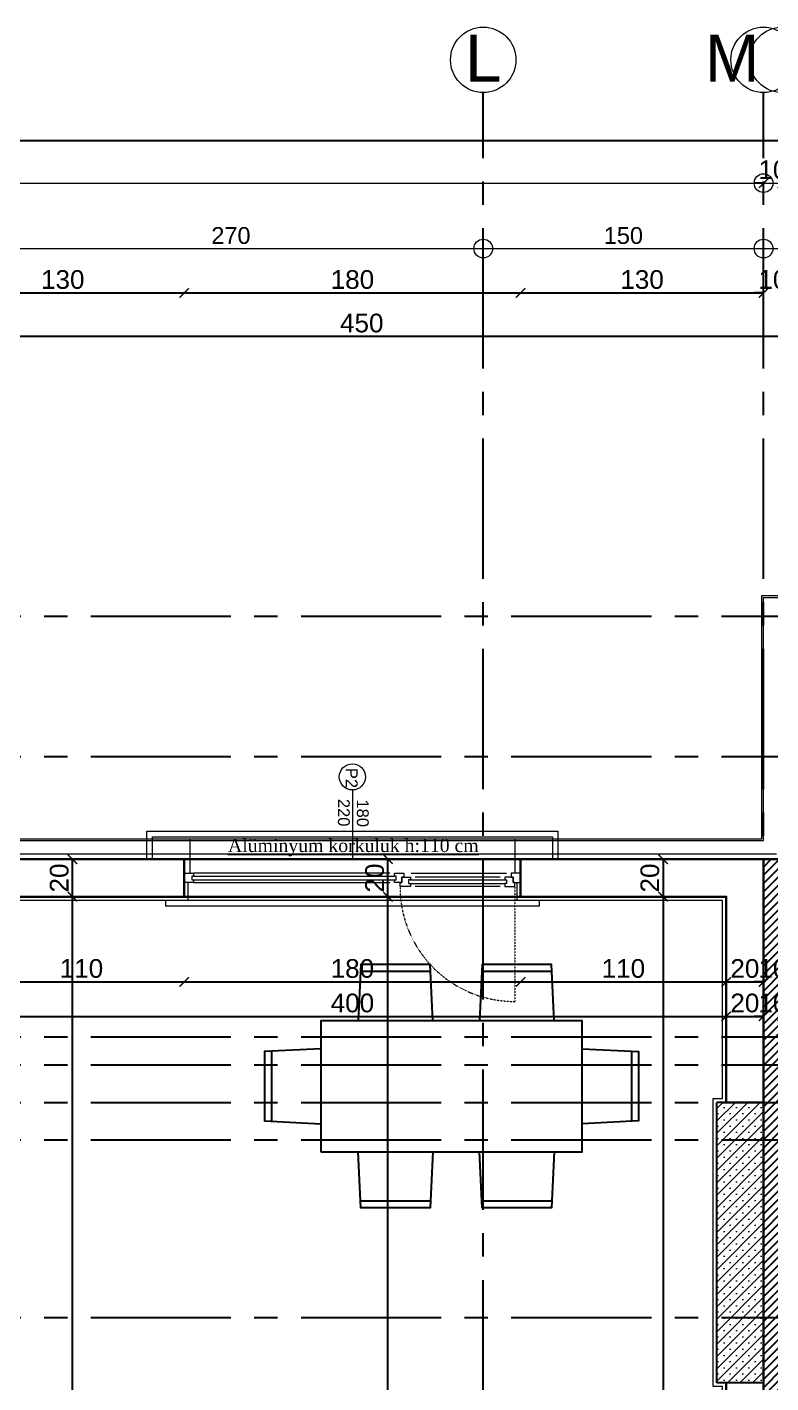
# Model space of a CAD drawing. Header units: millimetres. Extents: x 2778 to 13672, y 1832 to 5175.
# Drawn here: x 6018 to 6416, y 4410 to 5135 of the extents above; entities that cross this region are included whole.
import ezdxf

# ---------------------------------------------------------------- set-up
doc = ezdxf.new("R2010")
doc.units = ezdxf.units.MM
for name, pattern in [('CENTER2', [112.5, 75, -12.5, 12.5, -12.5]), ('DASHDOT2', [12.7, 6.35, -3.175, 0, -3.175]), ('DOTX2', [0.5, 0, -0.5])]:
    doc.linetypes.add(name, pattern=pattern)
for name, color, linetype in [('0-HSL-HTC', 7, 'Continuous'), ('697D_L00F00_21.65 KOTU_1+1 B$0$4+1$0$7-DCR-FRN', 8, 'Continuous'), ('697D_L00F00_21.65 KOTU_1+1 B$0$4+1$0$A-FURN', 8, 'Continuous'), ('İÇÖLÇÜ', 7, 'Continuous'), ('Panel', 7, 'Continuous'), ('Standart', 7, 'Continuous'), ('Ölçülendirme', 7, 'Continuous')]:
    doc.layers.add(name, color=color, linetype=linetype)
for name, color, linetype, lineweight in [('aks', 251, 'DASHDOT2', 35), ('duvar', 232, 'Continuous', 30), ('görünüş', 201, 'Continuous', 18), ('ince', 37, 'Continuous', 0), ('iz', 1, 'DOTX2', 20), ('pencere', 4, 'Continuous', 18), ('sıva dış', 30, 'Continuous', 9), ('sıva iç', 21, 'Continuous', 0), ('yalıtım', 107, 'Continuous', 0), ('yazı', 11, 'Continuous', 20), ('ÖLÇÜ İÇ', 7, 'Continuous', 9)]:
    doc.layers.add(name, color=color, linetype=linetype, lineweight=lineweight)
doc.styles.add('arial_1_18', font='arial.ttf', dxfattribs={"height": 0.2})
doc.styles.get("Standard").update_dxf_attribs({"font": 'arial.ttf'})
doc.styles.add('Times roman', font='times.ttf')
doc.dimstyles.new('zulay iç ölçü', dxfattribs={"dimtxt": 10, "dimasz": 5, "dimexe": 0.18, "dimexo": 0, "dimgap": 2, "dimtad": 3, "dimdec": 0, "dimzin": 0, "dimdsep": 46, "dimtxsty": 'Standard', "dimblk": 'ARCHTICK', "dimcen": 0.09, "dimse1": 1, "dimse2": 1, "dimadec": 0, "dimazin": 0, "dimtfac": 1, "dimtdec": 0, "dimtix": 1, "dimtofl": 0, "dimtmove": 0, "dimatfit": 3, "dimldrblk": 'ARCHTICK', "dimfxl": 1, "dimtolj": 1, "dimtzin": 0, "dimarcsym": 0})

# ---------------------------------------------------------------- blocks, each defined once
blk = doc.blocks.new('IDE242Entity455')
at = {"layer": 'Panel', "linetype": 'Continuous', "lineweight": 5}
h = blk.add_hatch(dxfattribs=at)
h.set_pattern_fill('SACNCR', color=163, scale=50, style=0)
h.set_pattern_definition([(45, (0, 0), (-3.314563, 3.314563), []), (45, (3.3146, 0), (-3.314563, 3.314563), [0, -4.6875])])
h.paths.add_polyline_path([(3235, 1920), (3235, 2070), (3260, 2070), (3260, 1920)])
blk = doc.blocks.new('IDE242Entity456')
at = {"layer": 'Panel', "color": 164, "linetype": 'Continuous', "lineweight": -3}
blk.add_lwpolyline([(3260, 1920), (3235, 1920)], dxfattribs=at)
blk = doc.blocks.new('IDE242Entity457')
at = {"layer": 'Panel', "color": 164, "linetype": 'Continuous', "lineweight": -3}
blk.add_lwpolyline([(3260, 1920), (3260, 2070)], dxfattribs=at)
blk = doc.blocks.new('IDE242Entity458')
at = {"layer": 'Panel', "color": 164, "linetype": 'Continuous', "lineweight": -3}
blk.add_lwpolyline([(3260, 2070), (3235, 2070)], dxfattribs=at)
blk = doc.blocks.new('IDE242Entity459')
at = {"layer": 'Panel', "color": 164, "linetype": 'Continuous', "lineweight": -3}
blk.add_lwpolyline([(3235, 1920), (3235, 2070)], dxfattribs=at)
blk = doc.blocks.new('IDE242Entity1386')
at = {"layer": 'Ölçülendirme', "color": 1, "linetype": 'Continuous', "lineweight": 5}
for points in [[(-8, 2693), (3268, 2693)], [(-8, 2658), (3268, 2658)]]:
    blk.add_lwpolyline(points, dxfattribs=at)
for centre in [(3260, 2693), (3110, 2658), (3260, 2658)]:
    blk.add_circle(centre, 5, dxfattribs=at)
at = {"layer": 'Ölçülendirme', "color": 1, "linetype": 'Continuous', "lineweight": 5, "style": 'arial_1_18'}
for s, p in [('270', (2964.51, 2660.5)), ('150', (3174.51, 2660.5))]:
    blk.add_text(s, height=9, dxfattribs=at).set_placement(p)
blk = doc.blocks.new('IDE941Entity3926')
at = {"layer": 'Ölçülendirme', "color": 1, "linetype": 'Continuous', "lineweight": 5}
for points in [[(3262, 2723), (4738, 2723)], [(3262, 2688), (4738, 2688)]]:
    blk.add_lwpolyline(points, dxfattribs=at)
blk = doc.blocks.new('_ArchTick')
at = {"color": 0, "linetype": 'ByBlock', "const_width": 0.15}
blk.add_lwpolyline([(-0.5, -0.5), (0.5, 0.5)], dxfattribs=at)
blk = doc.blocks.new('*D1789')
at = {"layer": 'Defpoints', "color": 0, "transparency": 16777216}
for p in [(3151.58, 5074.42), (3151.58, 5074.42), (7881.58, 5074.42)]:
    blk.add_point(p, dxfattribs=at)
at = {"layer": 'ÖLÇÜ İÇ', "color": 0, "lineweight": -2, "transparency": 16777216}
blk.add_line((7881.58, 5074.42), (3151.58, 5074.42), dxfattribs=at)
at = {"layer": 'ÖLÇÜ İÇ', "color": 0, "lineweight": -2, "transparency": 16777216, "xscale": 5, "yscale": 5, "zscale": 5, "rotation": 180}
blk.add_blockref('_ArchTick', (3151.58, 5074.42), dxfattribs=at)
at = {"layer": 'ÖLÇÜ İÇ', "color": 0, "lineweight": -2, "transparency": 16777216, "xscale": 5, "yscale": 5, "zscale": 5}
blk.add_blockref('_ArchTick', (7881.58, 5074.42), dxfattribs=at)
at = {"layer": 'ÖLÇÜ İÇ', "color": 0, "transparency": 16777216, "insert": (5516.58, 5081.52), "char_height": 10, "attachment_point": 5}
blk.add_mtext('\\A1;4730', dxfattribs=at)
blk = doc.blocks.new('*D1788')
at = {"layer": 'Defpoints', "color": 0, "transparency": 16777216}
for p in [(6411.58, 5051.8), (6421.58, 5051.8), (6421.58, 5051.8)]:
    blk.add_point(p, dxfattribs=at)
at = {"layer": 'ÖLÇÜ İÇ', "color": 0, "lineweight": -2, "transparency": 16777216}
for p, q in [((6411.58, 5051.8), (6406.58, 5051.8)), ((6421.58, 5051.8), (6426.58, 5051.8))]:
    blk.add_line(p, q, dxfattribs=at)
at = {"layer": 'ÖLÇÜ İÇ', "color": 0, "lineweight": -2, "transparency": 16777216, "xscale": 5, "yscale": 5, "zscale": 5}
blk.add_blockref('_ArchTick', (6411.58, 5051.8), dxfattribs=at)
at = {"layer": 'ÖLÇÜ İÇ', "color": 0, "lineweight": -2, "transparency": 16777216, "xscale": 5, "yscale": 5, "zscale": 5, "rotation": 180}
blk.add_blockref('_ArchTick', (6421.58, 5051.8), dxfattribs=at)
at = {"layer": 'ÖLÇÜ İÇ', "color": 0, "transparency": 16777216, "insert": (6416.58, 5058.91), "char_height": 10, "attachment_point": 5}
blk.add_mtext('\\A1;10', dxfattribs=at)
blk = doc.blocks.new('*U37')
at = {"layer": '697D_L00F00_21.65 KOTU_1+1 B$0$4+1$0$7-DCR-FRN', "linetype": 'Continuous'}
for p, q in [((-0.8147, 0.614), (-1.1853, 0.614)), ((-0.1647, 0.614), (-0.5353, 0.614)), ((-0.8147, -0.614), (-1.1853, -0.614)), ((-0.1647, -0.614), (-0.5353, -0.614))]:
    blk.add_line(p, q, dxfattribs=at)
for points in [[(-0.8, 0.35), (-0.8147, 0.6507), (-1.1853, 0.6507), (-1.2, 0.35)], [(-0.15, 0.35), (-0.1647, 0.6507), (-0.5353, 0.6507), (-0.55, 0.35)], [(-0.8, -0.35), (-0.8147, -0.6507), (-1.1853, -0.6507), (-1.2, -0.35)], [(-0.15, -0.35), (-0.1647, -0.6507), (-0.5353, -0.6507), (-0.55, -0.35)]]:
    blk.add_lwpolyline(points, dxfattribs=at)
blk.add_lwpolyline([(-1.4, -0.35), (0, -0.35), (0, 0.35), (-1.4, 0.35)], close=True, dxfattribs=at)
at = {"layer": '697D_L00F00_21.65 KOTU_1+1 B$0$4+1$0$A-FURN', "linetype": 'Continuous'}
for p, q in [((-1.664, 0.1853), (-1.664, -0.1853)), ((0.264, 0.1853), (0.264, -0.1853))]:
    blk.add_line(p, q, dxfattribs=at)
for points in [[(-1.4, 0.2), (-1.7007, 0.1853), (-1.7007, -0.1853), (-1.4, -0.2)], [(0, 0.2), (0.3007, 0.1853), (0.3007, -0.1853), (0, -0.2)]]:
    blk.add_lwpolyline(points, dxfattribs=at)
blk = doc.blocks.new('WWE')
at = {"layer": 'duvar'}
for p, q in [((1010460.07, -375776.08), (1010460.07, -375756.08)), ((1010640.07, -375776.08), (1010640.07, -375756.08))]:
    blk.add_line(p, q, dxfattribs=at)
at = {"layer": 'görünüş'}
for p, q in [((1010450.07, -375754.08), (1010450.07, -375751.08)), ((1010450.07, -375751.08), (1010650.07, -375751.08)), ((1010650.07, -375754.08), (1010650.07, -375751.08))]:
    blk.add_line(p, q, dxfattribs=at)
at = {"layer": 'ince'}
for p, q in [((1010519.07, -375763.08), (1010468.57, -375763.08)), ((1010519.07, -375765.08), (1010468.57, -375765.08)), ((1010471.07, -375761.58), (1010516.57, -375761.58)), ((1010471.07, -375766.58), (1010516.57, -375766.58)), ((1010635.07, -375765.08), (1010527.57, -375765.08)), ((1010635.07, -375767.08), (1010527.57, -375767.08)), ((1010635.07, -375763.58), (1010530.07, -375763.58)), ((1010518.57, -375768.58), (1010467.57, -375768.58)), ((1010530.07, -375768.58), (1010635.07, -375768.58))]:
    blk.add_line(p, q, dxfattribs=at)
at = {"layer": 'iz', "ltscale": 0.1}
for p, q in [((1010463.09, -375761.55), (1010463.09, -375700.05)), ((1010640.07, -375756.08), (1010460.07, -375756.08)), ((1010460.07, -375776.08), (1010640.07, -375776.08))]:
    blk.add_line(p, q, dxfattribs=at)
blk.add_arc((1010463.44, -375761.18), 61.13, 359.63152, 90.32293, dxfattribs=at)
at = {"layer": 'pencere'}
for p, q in [((1010464.07, -375763.58), (1010460.07, -375763.58)), ((1010468.57, -375761.58), (1010463.07, -375761.58)), ((1010463.07, -375761.58), (1010463.07, -375763.58)), ((1010463.07, -375763.58), (1010464.07, -375763.58)), ((1010464.07, -375766.58), (1010464.07, -375763.58)), ((1010464.07, -375763.58), (1010464.07, -375766.58)), ((1010465.07, -375766.58), (1010464.07, -375766.58)), ((1010464.07, -375766.58), (1010468.57, -375766.58)), ((1010465.07, -375768.58), (1010465.07, -375766.58)), ((1010467.57, -375765.08), (1010467.57, -375763.08)), ((1010467.57, -375763.08), (1010468.57, -375763.08)), ((1010468.57, -375765.08), (1010467.57, -375765.08)), ((1010468.57, -375763.08), (1010468.57, -375761.58)), ((1010468.57, -375766.58), (1010468.57, -375765.08)), ((1010519.07, -375763.08), (1010519.07, -375761.58)), ((1010519.07, -375761.58), (1010524.57, -375761.58)), ((1010520.07, -375763.08), (1010519.07, -375763.08)), ((1010519.07, -375766.58), (1010519.07, -375765.08)), ((1010519.07, -375765.08), (1010520.07, -375765.08)), ((1010523.57, -375766.58), (1010519.07, -375766.58)), ((1010520.07, -375765.08), (1010520.07, -375763.08)), ((1010522.57, -375768.58), (1010522.57, -375766.58)), ((1010522.57, -375766.58), (1010523.57, -375766.58)), ((1010523.57, -375766.58), (1010523.57, -375763.58)), ((1010523.57, -375763.58), (1010527.57, -375763.58)), ((1010524.57, -375763.58), (1010523.57, -375763.58)), ((1010523.57, -375763.58), (1010523.57, -375766.58)), ((1010524.57, -375761.58), (1010524.57, -375763.58)), ((1010527.57, -375765.08), (1010526.57, -375765.08)), ((1010526.57, -375765.08), (1010526.57, -375767.08)), ((1010526.57, -375767.08), (1010527.57, -375767.08)), ((1010527.57, -375763.58), (1010527.57, -375765.08)), ((1010527.57, -375767.08), (1010527.57, -375768.58)), ((1010635.07, -375765.08), (1010635.07, -375763.58)), ((1010635.07, -375763.58), (1010635.07, -375763.58)), ((1010635.07, -375763.58), (1010640.07, -375763.58)), ((1010636.07, -375765.08), (1010635.07, -375765.08)), ((1010635.07, -375768.58), (1010635.07, -375767.08)), ((1010635.07, -375767.08), (1010636.07, -375767.08)), ((1010636.07, -375767.08), (1010636.07, -375765.08)), ((1010460.07, -375768.58), (1010465.07, -375768.58)), ((1010527.57, -375768.58), (1010522.57, -375768.58)), ((1010640.07, -375768.58), (1010635.07, -375768.58)), ((1010635.07, -375768.58), (1010635.07, -375768.58))]:
    blk.add_line(p, q, dxfattribs=at)
at = {"layer": 'sıva dış'}
for p, q in [((1010463.07, -375787.08), (1010463.07, -375768.58)), ((1010637.07, -375787.08), (1010637.07, -375768.58))]:
    blk.add_line(p, q, dxfattribs=at)
at = {"layer": 'sıva iç'}
for p, q in [((1010462.07, -375763.58), (1010462.07, -375754.08)), ((1010638.07, -375763.58), (1010638.07, -375754.08))]:
    blk.add_line(p, q, dxfattribs=at)
at = {"layer": 'sıva iç', "color": 1}
for p, q in [((1010440.07, -375791.08), (1010440.07, -375776.08)), ((1010443.07, -375788.08), (1010443.07, -375776.08)), ((1010450.07, -375776.08), (1010450.07, -375776.08)), ((1010657.07, -375776.08), (1010657.07, -375788.08)), ((1010660.07, -375776.08), (1010660.07, -375791.08)), ((1010462.68, -375788.08), (1010443.07, -375788.08)), ((1010657.07, -375788.08), (1010462.68, -375788.08)), ((1010462.68, -375791.08), (1010440.07, -375791.08)), ((1010660.07, -375791.08), (1010462.68, -375791.08))]:
    blk.add_line(p, q, dxfattribs=at)
at = {"layer": 'yazı'}
blk.add_line((1010550.07, -375813.13), (1010550.07, -375776.08), dxfattribs=at)
blk.add_circle((1010550.07, -375820.13), 7, dxfattribs=at)
at = {"layer": 'yazı', "style": 'Times roman'}
blk.add_text('%%UAlüminyum korkuluk h:110 cm', height=6.9967, rotation=180, dxfattribs=at).set_placement((1010616.65, -375779.95))
at = {"layer": 'yazı'}
for s, p in [('180', (1010547.68, -375808.07)), ('220', (1010557.83, -375808.39)), ('P2', (1010553.61, -375824.95))]:
    blk.add_text(s, height=6.328, rotation=90, dxfattribs=at).set_placement(p)
blk = doc.blocks.new('*D2595')
at = {"layer": 'Defpoints', "color": 0, "transparency": 16777216}
for p in [(6101.58, 4670.23), (5991.58, 4624.67), (6101.58, 4624.67)]:
    blk.add_point(p, dxfattribs=at)
at = {"layer": 'ÖLÇÜ İÇ', "color": 0, "lineweight": -2, "transparency": 16777216}
blk.add_line((5991.58, 4624.67), (6101.58, 4624.67), dxfattribs=at)
at = {"layer": 'ÖLÇÜ İÇ', "color": 0, "lineweight": -2, "transparency": 16777216, "xscale": 5, "yscale": 5, "zscale": 5, "rotation": 180}
blk.add_blockref('_ArchTick', (5991.58, 4624.67), dxfattribs=at)
at = {"layer": 'ÖLÇÜ İÇ', "color": 0, "lineweight": -2, "transparency": 16777216, "xscale": 5, "yscale": 5, "zscale": 5}
blk.add_blockref('_ArchTick', (6101.58, 4624.67), dxfattribs=at)
at = {"layer": 'ÖLÇÜ İÇ', "color": 0, "transparency": 16777216, "insert": (6046.58, 4631.78), "char_height": 10, "attachment_point": 5}
blk.add_mtext('\\A1;110', dxfattribs=at)
blk = doc.blocks.new('*D2596')
at = {"layer": 'Defpoints', "color": 0, "transparency": 16777216}
for p in [(6101.58, 4670.23), (6281.58, 4670.23), (6281.58, 4624.67)]:
    blk.add_point(p, dxfattribs=at)
at = {"layer": 'ÖLÇÜ İÇ', "color": 0, "lineweight": -2, "transparency": 16777216}
blk.add_line((6101.58, 4624.67), (6281.58, 4624.67), dxfattribs=at)
at = {"layer": 'ÖLÇÜ İÇ', "color": 0, "lineweight": -2, "transparency": 16777216, "xscale": 5, "yscale": 5, "zscale": 5, "rotation": 180}
blk.add_blockref('_ArchTick', (6101.58, 4624.67), dxfattribs=at)
at = {"layer": 'ÖLÇÜ İÇ', "color": 0, "lineweight": -2, "transparency": 16777216, "xscale": 5, "yscale": 5, "zscale": 5}
blk.add_blockref('_ArchTick', (6281.58, 4624.67), dxfattribs=at)
at = {"layer": 'ÖLÇÜ İÇ', "color": 0, "transparency": 16777216, "insert": (6191.58, 4631.78), "char_height": 10, "attachment_point": 5}
blk.add_mtext('\\A1;180', dxfattribs=at)
blk = doc.blocks.new('*D2597')
at = {"layer": 'Defpoints', "color": 0, "transparency": 16777216}
for p in [(6281.58, 4670.23), (6391.58, 4624.67), (6391.58, 4624.67)]:
    blk.add_point(p, dxfattribs=at)
at = {"layer": 'ÖLÇÜ İÇ', "color": 0, "lineweight": -2, "transparency": 16777216}
blk.add_line((6281.58, 4624.67), (6391.58, 4624.67), dxfattribs=at)
at = {"layer": 'ÖLÇÜ İÇ', "color": 0, "lineweight": -2, "transparency": 16777216, "xscale": 5, "yscale": 5, "zscale": 5, "rotation": 180}
blk.add_blockref('_ArchTick', (6281.58, 4624.67), dxfattribs=at)
at = {"layer": 'ÖLÇÜ İÇ', "color": 0, "lineweight": -2, "transparency": 16777216, "xscale": 5, "yscale": 5, "zscale": 5}
blk.add_blockref('_ArchTick', (6391.58, 4624.67), dxfattribs=at)
at = {"layer": 'ÖLÇÜ İÇ', "color": 0, "transparency": 16777216, "insert": (6336.58, 4631.78), "char_height": 10, "attachment_point": 5}
blk.add_mtext('\\A1;110', dxfattribs=at)
blk = doc.blocks.new('*D2598')
at = {"layer": 'Defpoints', "color": 0, "transparency": 16777216}
for p in [(6391.58, 4624.67), (6411.58, 4625.23), (6411.58, 4624.67)]:
    blk.add_point(p, dxfattribs=at)
at = {"layer": 'ÖLÇÜ İÇ', "color": 0, "lineweight": -2, "transparency": 16777216}
blk.add_line((6391.58, 4624.67), (6411.58, 4624.67), dxfattribs=at)
at = {"layer": 'ÖLÇÜ İÇ', "color": 0, "lineweight": -2, "transparency": 16777216, "xscale": 5, "yscale": 5, "zscale": 5, "rotation": 180}
blk.add_blockref('_ArchTick', (6391.58, 4624.67), dxfattribs=at)
at = {"layer": 'ÖLÇÜ İÇ', "color": 0, "lineweight": -2, "transparency": 16777216, "xscale": 5, "yscale": 5, "zscale": 5}
blk.add_blockref('_ArchTick', (6411.58, 4624.67), dxfattribs=at)
at = {"layer": 'ÖLÇÜ İÇ', "color": 0, "transparency": 16777216, "insert": (6401.58, 4631.78), "char_height": 10, "attachment_point": 5}
blk.add_mtext('\\A1;20', dxfattribs=at)
blk = doc.blocks.new('*D2599')
at = {"layer": 'Defpoints', "color": 0, "transparency": 16777216}
for p in [(6411.58, 4625.23), (6421.58, 4624.67), (6421.58, 4624.67)]:
    blk.add_point(p, dxfattribs=at)
at = {"layer": 'ÖLÇÜ İÇ', "color": 0, "lineweight": -2, "transparency": 16777216}
for p, q in [((6411.58, 4624.67), (6406.58, 4624.67)), ((6421.58, 4624.67), (6426.58, 4624.67))]:
    blk.add_line(p, q, dxfattribs=at)
at = {"layer": 'ÖLÇÜ İÇ', "color": 0, "lineweight": -2, "transparency": 16777216, "xscale": 5, "yscale": 5, "zscale": 5}
blk.add_blockref('_ArchTick', (6411.58, 4624.67), dxfattribs=at)
at = {"layer": 'ÖLÇÜ İÇ', "color": 0, "lineweight": -2, "transparency": 16777216, "xscale": 5, "yscale": 5, "zscale": 5, "rotation": 180}
blk.add_blockref('_ArchTick', (6421.58, 4624.67), dxfattribs=at)
at = {"layer": 'ÖLÇÜ İÇ', "color": 0, "transparency": 16777216, "insert": (6416.58, 4631.78), "char_height": 10, "attachment_point": 5}
blk.add_mtext('\\A1;10', dxfattribs=at)
blk = doc.blocks.new('*D2609')
at = {"layer": 'Defpoints', "color": 0, "transparency": 16777216}
for p in [(5991.58, 4608.65), (6391.58, 4606.22), (6391.58, 4606.22)]:
    blk.add_point(p, dxfattribs=at)
at = {"layer": 'ÖLÇÜ İÇ', "color": 0, "lineweight": -2, "transparency": 16777216}
blk.add_line((5991.58, 4606.22), (6391.58, 4606.22), dxfattribs=at)
at = {"layer": 'ÖLÇÜ İÇ', "color": 0, "lineweight": -2, "transparency": 16777216, "xscale": 5, "yscale": 5, "zscale": 5, "rotation": 180}
blk.add_blockref('_ArchTick', (5991.58, 4606.22), dxfattribs=at)
at = {"layer": 'ÖLÇÜ İÇ', "color": 0, "lineweight": -2, "transparency": 16777216, "xscale": 5, "yscale": 5, "zscale": 5}
blk.add_blockref('_ArchTick', (6391.58, 4606.22), dxfattribs=at)
at = {"layer": 'ÖLÇÜ İÇ', "color": 0, "transparency": 16777216, "insert": (6191.58, 4613.33), "char_height": 10, "attachment_point": 5}
blk.add_mtext('\\A1;400', dxfattribs=at)
blk = doc.blocks.new('*D2610')
at = {"layer": 'Defpoints', "color": 0, "transparency": 16777216}
for p in [(6391.58, 4606.22), (6411.58, 4606.22), (6411.58, 4606.22)]:
    blk.add_point(p, dxfattribs=at)
at = {"layer": 'ÖLÇÜ İÇ', "color": 0, "lineweight": -2, "transparency": 16777216}
blk.add_line((6391.58, 4606.22), (6411.58, 4606.22), dxfattribs=at)
at = {"layer": 'ÖLÇÜ İÇ', "color": 0, "lineweight": -2, "transparency": 16777216, "xscale": 5, "yscale": 5, "zscale": 5, "rotation": 180}
blk.add_blockref('_ArchTick', (6391.58, 4606.22), dxfattribs=at)
at = {"layer": 'ÖLÇÜ İÇ', "color": 0, "lineweight": -2, "transparency": 16777216, "xscale": 5, "yscale": 5, "zscale": 5}
blk.add_blockref('_ArchTick', (6411.58, 4606.22), dxfattribs=at)
at = {"layer": 'ÖLÇÜ İÇ', "color": 0, "transparency": 16777216, "insert": (6401.58, 4613.33), "char_height": 10, "attachment_point": 5}
blk.add_mtext('\\A1;20', dxfattribs=at)
blk = doc.blocks.new('*D2611')
at = {"layer": 'Defpoints', "color": 0, "transparency": 16777216}
for p in [(6411.58, 4606.22), (6421.58, 4606.22), (6421.58, 4606.22)]:
    blk.add_point(p, dxfattribs=at)
at = {"layer": 'ÖLÇÜ İÇ', "color": 0, "lineweight": -2, "transparency": 16777216}
for p, q in [((6411.58, 4606.22), (6406.58, 4606.22)), ((6421.58, 4606.22), (6426.58, 4606.22))]:
    blk.add_line(p, q, dxfattribs=at)
at = {"layer": 'ÖLÇÜ İÇ', "color": 0, "lineweight": -2, "transparency": 16777216, "xscale": 5, "yscale": 5, "zscale": 5}
blk.add_blockref('_ArchTick', (6411.58, 4606.22), dxfattribs=at)
at = {"layer": 'ÖLÇÜ İÇ', "color": 0, "lineweight": -2, "transparency": 16777216, "xscale": 5, "yscale": 5, "zscale": 5, "rotation": 180}
blk.add_blockref('_ArchTick', (6421.58, 4606.22), dxfattribs=at)
at = {"layer": 'ÖLÇÜ İÇ', "color": 0, "transparency": 16777216, "insert": (6416.58, 4613.33), "char_height": 10, "attachment_point": 5}
blk.add_mtext('\\A1;10', dxfattribs=at)
blk = doc.blocks.new('*D2560')
at = {"layer": 'Defpoints', "color": 0, "transparency": 16777216}
for p in [(6041.83, 4670.23), (6041.83, 4670.23), (6041.83, 3965.23)]:
    blk.add_point(p, dxfattribs=at)
at = {"layer": 'ÖLÇÜ İÇ', "color": 0, "lineweight": -2, "transparency": 16777216}
blk.add_line((6041.83, 3965.23), (6041.83, 4670.23), dxfattribs=at)
at = {"layer": 'ÖLÇÜ İÇ', "color": 0, "lineweight": -2, "transparency": 16777216, "xscale": 5, "yscale": 5, "zscale": 5}
for p, rotation in [((6041.83, 4670.23), 90), ((6041.83, 3965.23), 270)]:
    blk.add_blockref('_ArchTick', p, dxfattribs=dict(at, rotation=rotation))
at = {"layer": 'ÖLÇÜ İÇ', "color": 0, "transparency": 16777216, "insert": (6034.73, 4317.73), "char_height": 10, "attachment_point": 5, "rotation": 90}
blk.add_mtext('\\A1;705', dxfattribs=at)
blk = doc.blocks.new('*D2561')
at = {"layer": 'Defpoints', "color": 0, "transparency": 16777216}
for p in [(6041.83, 4690.23), (6041.83, 4690.23), (6041.83, 4670.23)]:
    blk.add_point(p, dxfattribs=at)
at = {"layer": 'ÖLÇÜ İÇ', "color": 0, "lineweight": -2, "transparency": 16777216}
blk.add_line((6041.83, 4670.23), (6041.83, 4690.23), dxfattribs=at)
at = {"layer": 'ÖLÇÜ İÇ', "color": 0, "lineweight": -2, "transparency": 16777216, "xscale": 5, "yscale": 5, "zscale": 5}
for p, rotation in [((6041.83, 4690.23), 90), ((6041.83, 4670.23), 270)]:
    blk.add_blockref('_ArchTick', p, dxfattribs=dict(at, rotation=rotation))
at = {"layer": 'ÖLÇÜ İÇ', "color": 0, "transparency": 16777216, "insert": (6034.73, 4680.23), "char_height": 10, "attachment_point": 5, "rotation": 90}
blk.add_mtext('\\A1;20', dxfattribs=at)
blk = doc.blocks.new('*D2562')
at = {"layer": 'Defpoints', "color": 0, "transparency": 16777216}
for p in [(6357.9, 4690.23), (6357.9, 4670.23), (6357.9, 4670.23)]:
    blk.add_point(p, dxfattribs=at)
at = {"layer": 'ÖLÇÜ İÇ', "color": 0, "lineweight": -2, "transparency": 16777216}
blk.add_line((6357.9, 4690.23), (6357.9, 4670.23), dxfattribs=at)
at = {"layer": 'ÖLÇÜ İÇ', "color": 0, "lineweight": -2, "transparency": 16777216, "xscale": 5, "yscale": 5, "zscale": 5}
for p, rotation in [((6357.9, 4690.23), 90), ((6357.9, 4670.23), 270)]:
    blk.add_blockref('_ArchTick', p, dxfattribs=dict(at, rotation=rotation))
at = {"layer": 'ÖLÇÜ İÇ', "color": 0, "transparency": 16777216, "insert": (6350.79, 4680.23), "char_height": 10, "attachment_point": 5, "rotation": 90}
blk.add_mtext('\\A1;20', dxfattribs=at)
blk = doc.blocks.new('*D2563')
at = {"layer": 'Defpoints', "color": 0, "transparency": 16777216}
for p in [(6357.9, 4670.23), (6357.9, 3965.23), (6357.9, 3965.23)]:
    blk.add_point(p, dxfattribs=at)
at = {"layer": 'ÖLÇÜ İÇ', "color": 0, "lineweight": -2, "transparency": 16777216}
blk.add_line((6357.9, 4670.23), (6357.9, 3965.23), dxfattribs=at)
at = {"layer": 'ÖLÇÜ İÇ', "color": 0, "lineweight": -2, "transparency": 16777216, "xscale": 5, "yscale": 5, "zscale": 5}
for p, rotation in [((6357.9, 4670.23), 90), ((6357.9, 3965.23), 270)]:
    blk.add_blockref('_ArchTick', p, dxfattribs=dict(at, rotation=rotation))
at = {"layer": 'ÖLÇÜ İÇ', "color": 0, "transparency": 16777216, "insert": (6350.79, 4317.73), "char_height": 10, "attachment_point": 5, "rotation": 90}
blk.add_mtext('\\A1;705', dxfattribs=at)
blk = doc.blocks.new('*D2572')
at = {"layer": 'Defpoints', "color": 0, "transparency": 16777216}
for p in [(6210.62, 4670.23), (6210.62, 4670.23), (6210.62, 3965.23)]:
    blk.add_point(p, dxfattribs=at)
at = {"layer": 'ÖLÇÜ İÇ', "color": 0, "lineweight": -2, "transparency": 16777216}
blk.add_line((6210.62, 3965.23), (6210.62, 4670.23), dxfattribs=at)
at = {"layer": 'ÖLÇÜ İÇ', "color": 0, "lineweight": -2, "transparency": 16777216, "xscale": 5, "yscale": 5, "zscale": 5}
for p, rotation in [((6210.62, 4670.23), 90), ((6210.62, 3965.23), 270)]:
    blk.add_blockref('_ArchTick', p, dxfattribs=dict(at, rotation=rotation))
at = {"layer": 'ÖLÇÜ İÇ', "color": 0, "transparency": 16777216, "insert": (6203.51, 4317.73), "char_height": 10, "attachment_point": 5, "rotation": 90}
blk.add_mtext('\\A1;705', dxfattribs=at)
blk = doc.blocks.new('*D2573')
at = {"layer": 'Defpoints', "color": 0, "transparency": 16777216}
for p in [(6210.62, 4690.23), (6210.62, 4690.23), (6210.62, 4670.23)]:
    blk.add_point(p, dxfattribs=at)
at = {"layer": 'ÖLÇÜ İÇ', "color": 0, "lineweight": -2, "transparency": 16777216}
blk.add_line((6210.62, 4670.23), (6210.62, 4690.23), dxfattribs=at)
at = {"layer": 'ÖLÇÜ İÇ', "color": 0, "lineweight": -2, "transparency": 16777216, "xscale": 5, "yscale": 5, "zscale": 5}
for p, rotation in [((6210.62, 4690.23), 90), ((6210.62, 4670.23), 270)]:
    blk.add_blockref('_ArchTick', p, dxfattribs=dict(at, rotation=rotation))
at = {"layer": 'ÖLÇÜ İÇ', "color": 0, "transparency": 16777216, "insert": (6203.51, 4680.23), "char_height": 10, "attachment_point": 5, "rotation": 90}
blk.add_mtext('\\A1;20', dxfattribs=at)

msp = doc.modelspace()

# ---------------------------------------------------------------- hatches: boundary and pattern name
at = {"layer": '0-HSL-HTC'}
h = msp.add_hatch(dxfattribs=at)
h.set_pattern_fill('ANSI31', color=2, scale=25)
h.set_pattern_definition([(45, (-1057024.509, 409725.164), (-2.209708691, 2.209708691), [])])
h.paths.add_polyline_path([(6411.58, 4690.23), (6421.58, 4690.23), (6421.58, 2620.23), (6411.58, 2620.23)])

# ---------------------------------------------------------------- linework, layer by layer
at = {"layer": 'aks', "color": 251, "linetype": 'CENTER2', "lineweight": -3}
for points in [[(6261.58, 2140.23), (6261.58, 5100.23)], [(6411.58, 2140.23), (6411.58, 5100.23)], [(2901.58, 4820.23), (8131.58, 4820.23)], [(2901.58, 4745.23), (8131.58, 4745.23)], [(2901.58, 4690.23), (8131.58, 4690.23)], [(2901.58, 4595.23), (8131.58, 4595.23)], [(2901.58, 4580.23), (8131.58, 4580.23)], [(2901.58, 4560.23), (8131.58, 4560.23)], [(2901.58, 4540.23), (8131.58, 4540.23)], [(2901.58, 4445.23), (8131.58, 4445.23)]]:
    msp.add_lwpolyline(points, dxfattribs=at)
at = {"layer": 'aks', "color": 30, "linetype": 'Continuous', "lineweight": 5}
for centre in [(6261.58, 5117.73), (6411.58, 5117.73), (6421.58, 5117.73)]:
    msp.add_circle(centre, 17.5, dxfattribs=at)
at = {"layer": 'duvar', "lineweight": 30}
for points in [[(6411.58, 4560.23), (6411.58, 4690.23), (5971.58, 4690.23), (5971.58, 4560.23)], [(6391.58, 4560.23), (6391.58, 4670.23), (5991.58, 4670.23), (5991.58, 4560.23)], [(6391.58, 4105.23), (6391.58, 4410.23)], [(6411.58, 4105.23), (6411.58, 4410.23)]]:
    msp.add_lwpolyline(points, dxfattribs=at)
at = {"layer": 'İÇÖLÇÜ'}
for p, q in [((5971.58, 4993.09), (6101.58, 4993.09)), ((6101.58, 4993.09), (6281.58, 4993.09)), ((6281.58, 4993.09), (6411.58, 4993.09)), ((6411.58, 4993.09), (6406.58, 4993.09)), ((6421.58, 4969.82), (5971.58, 4969.82))]:
    msp.add_line(p, q, dxfattribs=at)
at = {"layer": 'sıva dış'}
msp.add_line((5968.58, 4693.23), (6418.58, 4693.23), dxfattribs=at)
at = {"layer": 'sıva iç'}
msp.add_lwpolyline([(5993.58, 3967.23), (6384.58, 3967.23), (6384.58, 4107.23), (6389.58, 4107.23), (6389.58, 4408.23), (6384.58, 4408.23), (6384.58, 4562.23), (6389.58, 4562.23), (6389.58, 4668.23), (5993.58, 4668.23)], close=True, dxfattribs=at)
at = {"layer": 'yalıtım'}
for p, q in [((6410.58, 4701.23), (6410.58, 4831.23)), ((6410.58, 4831.23), (6912.58, 4831.23)), ((6411.58, 4700.23), (6411.58, 4830.23)), ((6411.58, 4830.23), (6911.58, 4830.23)), ((5960.58, 4701.23), (6410.58, 4701.23)), ((5961.58, 4700.23), (6411.58, 4700.23))]:
    msp.add_line(p, q, dxfattribs=at)
at = {"layer": 'ÖLÇÜ İÇ', "color": 3, "lineweight": 30}
msp.add_lwpolyline([(6411.58, 4690.23), (6421.58, 4690.23), (6421.58, 2620.23), (6411.58, 2620.23)], close=True, dxfattribs=at)

# ---------------------------------------------------------------- block references
at = {"layer": '697D_L00F00_21.65 KOTU_1+1 B$0$4+1$0$7-DCR-FRN', "extrusion": (8.52209e-14, 1.68252e-13, -1), "xscale": -100.0000000000112, "yscale": 100.0000000000112, "zscale": -100.0000000000112, "rotation": 0.003210218837876866}
msp.add_blockref('*U37', (-6314.6, 4568.84, 0), dxfattribs=at)
at = {"layer": 'İÇÖLÇÜ', "xscale": 5, "yscale": 5, "zscale": 5}
for p in [(6101.58, 4993.09), (6281.58, 4993.09), (6411.58, 4993.09), (6411.58, 4993.09)]:
    msp.add_blockref('_ArchTick', p, dxfattribs=at)
at = {"layer": 'İÇÖLÇÜ', "xscale": 5, "yscale": 5, "zscale": 5, "rotation": 180}
for p in [(6101.58, 4993.09), (6281.58, 4993.09)]:
    msp.add_blockref('_ArchTick', p, dxfattribs=at)
at = {"layer": 'Panel'}
for name in ['IDE242Entity455', 'IDE242Entity458', 'IDE242Entity459', 'IDE242Entity457', 'IDE242Entity456']:
    msp.add_blockref(name, (3151.58, 2490.23), dxfattribs=at)
at = {"layer": 'Standart'}
for name, p in [('IDE242Entity1386', (3151.58, 2358.8)), ('IDE941Entity3926', (3151.58, 2328.8))]:
    msp.add_blockref(name, p, dxfattribs=at)
at = {"layer": 'sıva iç', "rotation": 180}
msp.add_blockref('WWE', (1016741.65, -371085.84), dxfattribs=at)

# ---------------------------------------------------------------- texts
at = {"layer": 'aks', "color": 1, "linetype": 'Continuous', "lineweight": 5, "style": 'arial_1_18'}
for s, p in [('L', (6251.87, 5106.11)), ('M', (6380.27, 5106.11))]:
    msp.add_text(s, height=25, dxfattribs=at).set_placement(p)
at = {"layer": 'İÇÖLÇÜ', "char_height": 10, "attachment_point": 5}
for s, insert in [('\\A1;130', (6036.58, 5000.2)), ('\\A1;180', (6191.58, 5000.2)), ('\\A1;130', (6346.58, 5000.2)), ('\\A1;10', (6416.58, 5000.2)), ('\\A1;450', (6196.58, 4976.93))]:
    msp.add_mtext(s, dxfattribs=dict(at, insert=insert))

# ---------------------------------------------------------------- dimensions: what is measured, and where the dimension line sits
at = {"layer": 'ÖLÇÜ İÇ', "color": 1}
dim = msp.add_linear_dim(base=(3151.58, 5074.42), p1=(7881.58, 5074.42), p2=(3151.58, 5074.42), dimstyle='zulay iç ölçü', dxfattribs=at)
dim.commit()
dim.dimension.update_dxf_attribs({"geometry": '*D1789', "text_midpoint": (5516.58, 5081.52)})
at = {"layer": 'ÖLÇÜ İÇ'}
dim = msp.add_linear_dim(base=(6421.58, 5051.8), p1=(6411.58, 5051.8), p2=(6421.58, 5051.8), dimstyle='zulay iç ölçü', dxfattribs=at)
dim.commit()
dim.dimension.update_dxf_attribs({"geometry": '*D1788', "text_midpoint": (6416.58, 5058.91)})
for base, p1, p2, picture, middle in [((6041.83, 4690.23), (6041.83, 4670.23), (6041.83, 4690.23), '*D2561', (6034.73, 4680.23)), ((6210.62, 4690.23), (6210.62, 4670.23), (6210.62, 4690.23), '*D2573', (6203.51, 4680.23)), ((6041.83, 4670.23), (6041.83, 3965.23), (6041.83, 4670.23), '*D2560', (6034.73, 4317.73)), ((6210.62, 4670.23), (6210.62, 3965.23), (6210.62, 4670.23), '*D2572', (6203.51, 4317.73)), ((6357.9, 3965.23), (6357.9, 4670.23), (6357.9, 3965.23), '*D2563', (6350.79, 4317.73))]:
    dim = msp.add_linear_dim(base=base, p1=p1, p2=p2, angle=90, dimstyle='zulay iç ölçü', override={"dimtmove": 1}, dxfattribs=at)
    dim.commit()
    dim.dimension.update_dxf_attribs({"geometry": picture, "text_midpoint": middle})
dim = msp.add_linear_dim(base=(6357.9, 4670.23), p1=(6357.9, 4690.23), p2=(6357.9, 4670.23), angle=90, dimstyle='zulay iç ölçü', dxfattribs=at)
dim.commit()
dim.dimension.update_dxf_attribs({"geometry": '*D2562', "text_midpoint": (6350.79, 4680.23)})
for base, p1, p2, picture, middle in [((6101.58, 4624.67), (5991.58, 4624.67), (6101.58, 4670.23), '*D2595', (6046.58, 4631.78)), ((6281.58, 4624.67), (6101.58, 4670.23), (6281.58, 4670.23), '*D2596', (6191.58, 4631.78)), ((6391.58, 4624.67), (6281.58, 4670.23), (6391.58, 4624.67), '*D2597', (6336.58, 4631.78)), ((6411.58, 4624.67), (6391.58, 4624.67), (6411.58, 4625.23), '*D2598', (6401.58, 4631.78)), ((6421.58, 4624.67), (6411.58, 4625.23), (6421.58, 4624.67), '*D2599', (6416.58, 4631.78)), ((6391.58, 4606.22), (5991.58, 4608.65), (6391.58, 4606.22), '*D2609', (6191.58, 4613.33)), ((6411.58, 4606.22), (6391.58, 4606.22), (6411.58, 4606.22), '*D2610', (6401.58, 4613.33)), ((6421.58, 4606.22), (6411.58, 4606.22), (6421.58, 4606.22), '*D2611', (6416.58, 4613.33))]:
    dim = msp.add_linear_dim(base=base, p1=p1, p2=p2, dimstyle='zulay iç ölçü', override={"dimtmove": 1}, dxfattribs=at)
    dim.commit()
    dim.dimension.update_dxf_attribs({"geometry": picture, "text_midpoint": middle})

doc.saveas('drawing.dxf')
